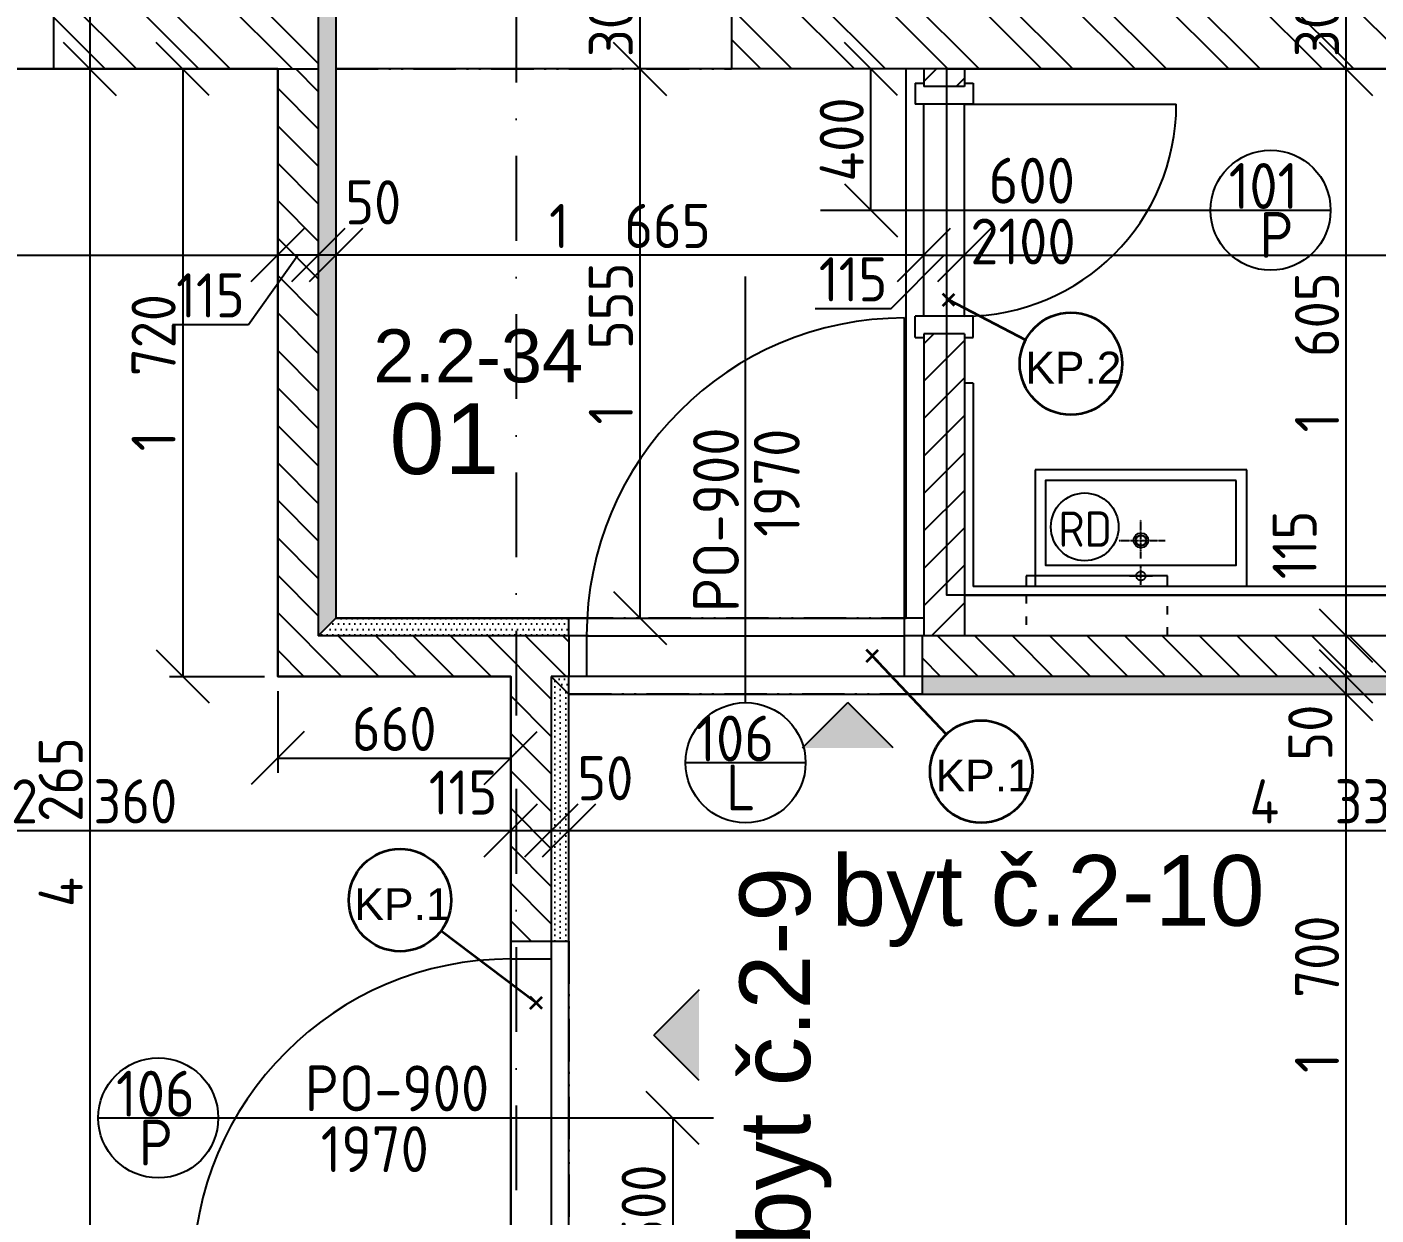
# Model space of a CAD drawing. Extents: x 4511820 to 5180432, y -1526536 to -944957.
# Drawn here: x 4988001 to 4991822, y -1242009 to -1238645 of the extents above; entities that cross this region are included whole.
import ezdxf

# ---------------------------------------------------------------- set-up
doc = ezdxf.new("R2010")
doc.units = 0
doc.header["$MEASUREMENT"] = 0
for name, pattern in [('ACAD_ISO03W100', [30, 12, -18]), ('ACAD_ISO12W100', [22, 12, -3, 0.5, -3, 0.5, -3]), ('BODKOCIARKOVANA_3', [5.6, 3, -1.3, 0, -1.3]), ('DASHED', [0.75, 0.5, -0.25])]:
    doc.linetypes.add(name, pattern=pattern)
doc.layers.get('0').update_dxf_attribs({"linetype": 'CONTINUOUS'})
doc.layers.get('Defpoints').update_dxf_attribs({"color": 61, "linetype": 'CONTINUOUS'})
for name, color, linetype in [('DVERE', 45, 'CONTINUOUS'), ('KÓTY', 4, 'CONTINUOUS'), ('MÚRY', 1, 'CONTINUOUS'), ('osi', 253, 'CONTINUOUS'), ('Plochy', 41, 'CONTINUOUS'), ('POPIS', 7, 'CONTINUOUS'), ('TENKÁ', 7, 'CONTINUOUS'), ('tzb', 153, 'CONTINUOUS'), ('ZARIADOVACIE', 144, 'CONTINUOUS'), ('ŠRAFY', 82, 'CONTINUOUS')]:
    doc.layers.add(name, color=color, linetype=linetype)
doc.layers.add('preklady', color=74, linetype='CONTINUOUS', lineweight=35)
doc.styles.add('ARIAL', font='arial.ttf')
doc.styles.add('Style-Arial', font='arial.ttf')
doc.styles.add('STYLE1', font='isocp.shx')
doc.dimstyles.new('STANDARD-50', dxfattribs={"dimtxt": 125, "dimasz": 150, "dimexe": 10, "dimexo": 200, "dimgap": 20, "dimtad": 1, "dimdsep": 46, "dimlunit": 6, "dimtxsty": 'STYLE1', "dimblk1": 'OBLIQUE', "dimblk2": 'OBLIQUE', "dimsah": 1, "dimcen": 2.5, "dimse1": 1, "dimse2": 1, "dimadec": 0, "dimazin": 0, "dimtfac": 1, "dimtmove": 1, "dimatfit": 3, "dimldrblk": 'OBLIQUE', "dimfxl": 1, "dimtolj": 1, "dimtzin": 0, "dimarcsym": 0})
pattern_1 = [(135, (515810.9, -44587.94), (-132.5825215, -132.5825215), []), (135, (515810.9, -44499.55), (-132.5825215, -132.5825215), [])]
pattern_2 = [(135, (-2976355.03, 109742.89), (-53.0330086, -53.0330086), [])]
pattern_3 = [(90, (-71441.844, -112920.035), (-15.625, 7.8125), [0, -15.625])]
pattern_4 = [(0, (0, -89070.035), (7.8125, 15.625), [0, -15.625])]
pattern_5 = [(45, (515320.5, 214751.965), (-53.0330086, 53.0330086), [])]

# ---------------------------------------------------------------- blocks, each defined once
blk = doc.blocks.new('_OBLIQUE')
at = {"color": 0, "linetype": 'ByBlock'}
blk.add_line((-0.5, -0.5), (0.5, 0.5), dxfattribs=at)
blk = doc.blocks.new('*D30670')
at = {"layer": 'Defpoints', "color": 0}
for p in [(4991737, -1240534.2), (4991737, -1240534.2), (4991737, -1242234.2)]:
    blk.add_point(p, dxfattribs=at)
at = {"layer": 'KÓTY', "color": 0, "lineweight": -2}
blk.add_line((4991737, -1242234.2), (4991737, -1240534.2), dxfattribs=at)
at = {"layer": 'KÓTY', "color": 0, "linetype": 'ByBlock', "lineweight": -2, "xscale": 150, "yscale": 150, "zscale": 150}
for p, rotation in [((4991737, -1240534.2), 90), ((4991737, -1242234.2), 270)]:
    blk.add_blockref('_OBLIQUE', p, dxfattribs=dict(at, rotation=rotation))
at = {"layer": 'KÓTY', "color": 0, "insert": (4991654.5, -1241384.2), "char_height": 125, "attachment_point": 5, "rotation": 90, "style": 'STYLE1'}
blk.add_mtext('\\A1;1ﾠ700', dxfattribs=at)
blk = doc.blocks.new('*D30671')
at = {"layer": 'Defpoints', "color": 0}
for p in [(4991737, -1240484.2), (4991737, -1240484.2), (4991737, -1240534.2)]:
    blk.add_point(p, dxfattribs=at)
at = {"layer": 'KÓTY', "color": 0, "lineweight": -2}
blk.add_line((4991737, -1240534.2), (4991737, -1240484.2), dxfattribs=at)
at = {"layer": 'KÓTY', "color": 0, "linetype": 'ByBlock', "lineweight": -2, "xscale": 150, "yscale": 150, "zscale": 150}
for p, rotation in [((4991737, -1240484.2), 90), ((4991737, -1240534.2), 270)]:
    blk.add_blockref('_OBLIQUE', p, dxfattribs=dict(at, rotation=rotation))
at = {"layer": 'KÓTY', "color": 0, "insert": (4991635.5, -1240643.5), "char_height": 125, "attachment_point": 5, "rotation": 90, "style": 'STYLE1'}
blk.add_mtext('\\A1;50', dxfattribs=at)
blk = doc.blocks.new('*D30672')
at = {"layer": 'Defpoints', "color": 0}
for p in [(4991737, -1240369.2), (4991737, -1240369.2), (4991737, -1240484.2)]:
    blk.add_point(p, dxfattribs=at)
at = {"layer": 'KÓTY', "color": 0, "lineweight": -2}
blk.add_line((4991737, -1240484.2), (4991737, -1240369.2), dxfattribs=at)
at = {"layer": 'KÓTY', "color": 0, "linetype": 'ByBlock', "lineweight": -2, "xscale": 150, "yscale": 150, "zscale": 150}
for p, rotation in [((4991737, -1240369.2), 90), ((4991737, -1240484.2), 270)]:
    blk.add_blockref('_OBLIQUE', p, dxfattribs=dict(at, rotation=rotation))
at = {"layer": 'KÓTY', "color": 0, "insert": (4991591, -1240112), "char_height": 125, "attachment_point": 5, "rotation": 90, "style": 'STYLE1'}
blk.add_mtext('\\A1;115', dxfattribs=at)
blk = doc.blocks.new('*D30673')
at = {"layer": 'Defpoints', "color": 0}
for p in [(4991737, -1238764.2), (4991737, -1238764.2), (4991737, -1240369.2)]:
    blk.add_point(p, dxfattribs=at)
at = {"layer": 'KÓTY', "color": 0, "lineweight": -2}
blk.add_line((4991737, -1240369.2), (4991737, -1238764.2), dxfattribs=at)
at = {"layer": 'KÓTY', "color": 0, "linetype": 'ByBlock', "lineweight": -2, "xscale": 150, "yscale": 150, "zscale": 150}
for p, rotation in [((4991737, -1238764.2), 90), ((4991737, -1240369.2), 270)]:
    blk.add_blockref('_OBLIQUE', p, dxfattribs=dict(at, rotation=rotation))
at = {"layer": 'KÓTY', "color": 0, "insert": (4991654.5, -1239566.7), "char_height": 125, "attachment_point": 5, "rotation": 90, "style": 'STYLE1'}
blk.add_mtext('\\A1;1ﾠ605', dxfattribs=at)
blk = doc.blocks.new('*D30674')
at = {"layer": 'Defpoints', "color": 0}
for p in [(4991737, -1238464.2), (4991737, -1238464.2), (4991737, -1238764.2)]:
    blk.add_point(p, dxfattribs=at)
at = {"layer": 'KÓTY', "color": 0, "lineweight": -2}
blk.add_line((4991737, -1238764.2), (4991737, -1238464.2), dxfattribs=at)
at = {"layer": 'KÓTY', "color": 0, "linetype": 'ByBlock', "lineweight": -2, "xscale": 150, "yscale": 150, "zscale": 150}
for p, rotation in [((4991737, -1238464.2), 90), ((4991737, -1238764.2), 270)]:
    blk.add_blockref('_OBLIQUE', p, dxfattribs=dict(at, rotation=rotation))
at = {"layer": 'KÓTY', "color": 0, "insert": (4991654.5, -1238614.2), "char_height": 125, "attachment_point": 5, "rotation": 90, "style": 'STYLE1'}
blk.add_mtext('\\A1;300', dxfattribs=at)
blk = doc.blocks.new('*D30757')
at = {"layer": 'Defpoints', "color": 0}
for p in [(4989996, -1238464.2), (4989737, -1238764.2), (4989996, -1238764.2)]:
    blk.add_point(p, dxfattribs=at)
at = {"layer": 'KÓTY', "color": 0, "lineweight": -2}
blk.add_line((4989737, -1238464.2), (4989737, -1238764.2), dxfattribs=at)
at = {"layer": 'KÓTY', "color": 0, "linetype": 'ByBlock', "lineweight": -2, "xscale": 150, "yscale": 150, "zscale": 150}
for p, rotation in [((4989737, -1238464.2), 90), ((4989737, -1238764.2), 270)]:
    blk.add_blockref('_OBLIQUE', p, dxfattribs=dict(at, rotation=rotation))
at = {"layer": 'KÓTY', "color": 0, "insert": (4989654.5, -1238614.2), "char_height": 125, "attachment_point": 5, "rotation": 90, "style": 'STYLE1'}
blk.add_mtext('\\A1;300', dxfattribs=at)
blk = doc.blocks.new('*D30758')
at = {"layer": 'Defpoints', "color": 0}
for p in [(4989996, -1238764.2), (4989737, -1240319.2), (4989996, -1240319.2)]:
    blk.add_point(p, dxfattribs=at)
at = {"layer": 'KÓTY', "color": 0, "lineweight": -2}
blk.add_line((4989737, -1238764.2), (4989737, -1240319.2), dxfattribs=at)
at = {"layer": 'KÓTY', "color": 0, "linetype": 'ByBlock', "lineweight": -2, "xscale": 150, "yscale": 150, "zscale": 150}
for p, rotation in [((4989737, -1238764.2), 90), ((4989737, -1240319.2), 270)]:
    blk.add_blockref('_OBLIQUE', p, dxfattribs=dict(at, rotation=rotation))
at = {"layer": 'KÓTY', "color": 0, "insert": (4989654.5, -1239541.7), "char_height": 125, "attachment_point": 5, "rotation": 90, "style": 'STYLE1'}
blk.add_mtext('\\A1;1ﾠ555', dxfattribs=at)
blk = doc.blocks.new('*D30762')
at = {"layer": 'Defpoints', "color": 0}
for p in [(4988826, -1239061.7), (4988876, -1239061.7), (4988826, -1239291.5)]:
    blk.add_point(p, dxfattribs=at)
at = {"layer": 'KÓTY', "color": 0, "lineweight": -2}
blk.add_line((4988876, -1239291.5), (4988826, -1239291.5), dxfattribs=at)
at = {"layer": 'KÓTY', "color": 0, "linetype": 'ByBlock', "lineweight": -2, "xscale": 150, "yscale": 150, "zscale": 150, "rotation": 180}
blk.add_blockref('_OBLIQUE', (4988826, -1239291.5), dxfattribs=at)
at = {"layer": 'KÓTY', "color": 0, "linetype": 'ByBlock', "lineweight": -2, "xscale": 150, "yscale": 150, "zscale": 150}
blk.add_blockref('_OBLIQUE', (4988876, -1239291.5), dxfattribs=at)
at = {"layer": 'KÓTY', "color": 0, "insert": (4988981.5, -1239142), "char_height": 125, "attachment_point": 5, "style": 'STYLE1'}
blk.add_mtext('\\A1;50', dxfattribs=at)
blk = doc.blocks.new('*D30763')
at = {"layer": 'Defpoints', "color": 0}
for p in [(4988711, -1239061.7), (4988826, -1239061.7), (4988711, -1239291.5)]:
    blk.add_point(p, dxfattribs=at)
at = {"layer": 'KÓTY', "color": 0, "lineweight": -2}
for p, q in [((4988628, -1239488), (4988768.5, -1239291.5)), ((4988826, -1239291.5), (4988711, -1239291.5)), ((4988413, -1239488), (4988628, -1239488))]:
    blk.add_line(p, q, dxfattribs=at)
at = {"layer": 'KÓTY', "color": 0, "linetype": 'ByBlock', "lineweight": -2, "xscale": 150, "yscale": 150, "zscale": 150, "rotation": 180}
blk.add_blockref('_OBLIQUE', (4988711, -1239291.5), dxfattribs=at)
at = {"layer": 'KÓTY', "color": 0, "linetype": 'ByBlock', "lineweight": -2, "xscale": 150, "yscale": 150, "zscale": 150}
blk.add_blockref('_OBLIQUE', (4988826, -1239291.5), dxfattribs=at)
at = {"layer": 'KÓTY', "color": 0, "insert": (4988520.5, -1239405.5), "char_height": 125, "attachment_point": 5, "style": 'STYLE1'}
blk.add_mtext('\\A1;115', dxfattribs=at)
blk = doc.blocks.new('*D30773')
at = {"layer": 'Defpoints', "color": 0}
for p in [(4989371, -1240920.5), (4987011, -1241383.2), (4989371, -1241378.2)]:
    blk.add_point(p, dxfattribs=at)
at = {"layer": 'KÓTY', "color": 0, "lineweight": -2}
blk.add_line((4987011, -1240920.5), (4989371, -1240920.5), dxfattribs=at)
at = {"layer": 'KÓTY', "color": 0, "linetype": 'ByBlock', "lineweight": -2, "xscale": 150, "yscale": 150, "zscale": 150, "rotation": 180}
blk.add_blockref('_OBLIQUE', (4987011, -1240920.5), dxfattribs=at)
at = {"layer": 'KÓTY', "color": 0, "linetype": 'ByBlock', "lineweight": -2, "xscale": 150, "yscale": 150, "zscale": 150}
blk.add_blockref('_OBLIQUE', (4989371, -1240920.5), dxfattribs=at)
at = {"layer": 'KÓTY', "color": 0, "insert": (4988191, -1240838), "char_height": 125, "attachment_point": 5, "style": 'STYLE1'}
blk.add_mtext('\\A1;2ﾠ360', dxfattribs=at)
blk = doc.blocks.new('*D30774')
at = {"layer": 'Defpoints', "color": 0}
for p in [(4989371, -1240598.2), (4989486, -1240598.2), (4989486, -1240920.5)]:
    blk.add_point(p, dxfattribs=at)
at = {"layer": 'KÓTY', "color": 0, "lineweight": -2}
blk.add_line((4989371, -1240920.5), (4989486, -1240920.5), dxfattribs=at)
at = {"layer": 'KÓTY', "color": 0, "linetype": 'ByBlock', "lineweight": -2, "xscale": 150, "yscale": 150, "zscale": 150, "rotation": 180}
blk.add_blockref('_OBLIQUE', (4989371, -1240920.5), dxfattribs=at)
at = {"layer": 'KÓTY', "color": 0, "linetype": 'ByBlock', "lineweight": -2, "xscale": 150, "yscale": 150, "zscale": 150}
blk.add_blockref('_OBLIQUE', (4989486, -1240920.5), dxfattribs=at)
at = {"layer": 'KÓTY', "color": 0, "insert": (4989236, -1240813), "char_height": 125, "attachment_point": 5, "style": 'STYLE1'}
blk.add_mtext('\\A1;115', dxfattribs=at)
blk = doc.blocks.new('*D30775')
at = {"layer": 'Defpoints', "color": 0}
for p in [(4989486, -1240598.2), (4989536, -1240920.5), (4989536, -1240920.5)]:
    blk.add_point(p, dxfattribs=at)
at = {"layer": 'KÓTY', "color": 0, "lineweight": -2}
blk.add_line((4989486, -1240920.5), (4989536, -1240920.5), dxfattribs=at)
at = {"layer": 'KÓTY', "color": 0, "linetype": 'ByBlock', "lineweight": -2, "xscale": 150, "yscale": 150, "zscale": 150, "rotation": 180}
blk.add_blockref('_OBLIQUE', (4989486, -1240920.5), dxfattribs=at)
at = {"layer": 'KÓTY', "color": 0, "linetype": 'ByBlock', "lineweight": -2, "xscale": 150, "yscale": 150, "zscale": 150}
blk.add_blockref('_OBLIQUE', (4989536, -1240920.5), dxfattribs=at)
at = {"layer": 'KÓTY', "color": 0, "insert": (4989639, -1240772.5), "char_height": 125, "attachment_point": 5, "style": 'STYLE1'}
blk.add_mtext('\\A1;50', dxfattribs=at)
blk = doc.blocks.new('*D30789')
at = {"layer": 'Defpoints', "color": 0}
for p in [(4988711, -1240484.2), (4989371, -1240484.2), (4989371, -1240715.5)]:
    blk.add_point(p, dxfattribs=at)
at = {"layer": 'KÓTY', "color": 0, "lineweight": -2}
blk.add_line((4988711, -1240715.5), (4989371, -1240715.5), dxfattribs=at)
at = {"layer": 'KÓTY', "color": 0, "linetype": 'ByBlock', "lineweight": -2, "xscale": 150, "yscale": 150, "zscale": 150, "rotation": 180}
blk.add_blockref('_OBLIQUE', (4988711, -1240715.5), dxfattribs=at)
at = {"layer": 'KÓTY', "color": 0, "linetype": 'ByBlock', "lineweight": -2, "xscale": 150, "yscale": 150, "zscale": 150}
blk.add_blockref('_OBLIQUE', (4989371, -1240715.5), dxfattribs=at)
at = {"layer": 'KÓTY', "color": 0, "insert": (4989041, -1240633), "char_height": 125, "attachment_point": 5, "style": 'STYLE1'}
blk.add_mtext('\\A1;660', dxfattribs=at)
blk = doc.blocks.new('*D30795')
at = {"layer": 'Defpoints', "color": 0}
for p in [(4980951, -1238696.7), (4988711, -1238696.7), (4988711, -1239291.5)]:
    blk.add_point(p, dxfattribs=at)
at = {"layer": 'KÓTY', "color": 0, "lineweight": -2}
blk.add_line((4980951, -1239291.5), (4988711, -1239291.5), dxfattribs=at)
at = {"layer": 'KÓTY', "color": 0, "linetype": 'ByBlock', "lineweight": -2, "xscale": 150, "yscale": 150, "zscale": 150, "rotation": 180}
blk.add_blockref('_OBLIQUE', (4980951, -1239291.5), dxfattribs=at)
at = {"layer": 'KÓTY', "color": 0, "linetype": 'ByBlock', "lineweight": -2, "xscale": 150, "yscale": 150, "zscale": 150}
blk.add_blockref('_OBLIQUE', (4988711, -1239291.5), dxfattribs=at)
at = {"layer": 'KÓTY', "color": 0, "insert": (4984831, -1239209), "char_height": 125, "attachment_point": 5, "style": 'STYLE1'}
blk.add_mtext('\\A1;7ﾠ760', dxfattribs=at)
blk = doc.blocks.new('*D30796')
at = {"layer": 'Defpoints', "color": 0}
for p in [(4987887.5, -1238464.2), (4987887.5, -1238764.2), (4988179, -1238764.2)]:
    blk.add_point(p, dxfattribs=at)
at = {"layer": 'KÓTY', "color": 0, "lineweight": -2}
blk.add_line((4988179, -1238464.2), (4988179, -1238764.2), dxfattribs=at)
at = {"layer": 'KÓTY', "color": 0, "linetype": 'ByBlock', "lineweight": -2, "xscale": 150, "yscale": 150, "zscale": 150}
for p, rotation in [((4988179, -1238464.2), 90), ((4988179, -1238764.2), 270)]:
    blk.add_blockref('_OBLIQUE', p, dxfattribs=dict(at, rotation=rotation))
at = {"layer": 'KÓTY', "color": 0, "insert": (4988043, -1238322), "char_height": 125, "attachment_point": 5, "rotation": 90, "style": 'STYLE1'}
blk.add_mtext('\\A1;300', dxfattribs=at)
blk = doc.blocks.new('*D30797')
at = {"layer": 'Defpoints', "color": 0}
for p in [(4987887.5, -1238764.2), (4987887.5, -1243029.2), (4988179, -1243029.2)]:
    blk.add_point(p, dxfattribs=at)
at = {"layer": 'KÓTY', "color": 0, "lineweight": -2}
blk.add_line((4988179, -1238764.2), (4988179, -1243029.2), dxfattribs=at)
at = {"layer": 'KÓTY', "color": 0, "linetype": 'ByBlock', "lineweight": -2, "xscale": 150, "yscale": 150, "zscale": 150}
for p, rotation in [((4988179, -1238764.2), 90), ((4988179, -1243029.2), 270)]:
    blk.add_blockref('_OBLIQUE', p, dxfattribs=dict(at, rotation=rotation))
at = {"layer": 'KÓTY', "color": 0, "insert": (4988096.5, -1240896.7), "char_height": 125, "attachment_point": 5, "rotation": 90, "style": 'STYLE1'}
blk.add_mtext('\\A1;4ﾠ265', dxfattribs=at)
blk = doc.blocks.new('*D30798')
at = {"layer": 'Defpoints', "color": 0}
for p in [(4988711, -1238764.2), (4988442, -1240484.2), (4988711, -1240484.2)]:
    blk.add_point(p, dxfattribs=at)
at = {"layer": 'KÓTY', "color": 0, "lineweight": -2}
blk.add_line((4988442, -1238764.2), (4988442, -1240484.2), dxfattribs=at)
at = {"layer": 'KÓTY', "color": 0, "linetype": 'ByBlock', "lineweight": -2, "xscale": 150, "yscale": 150, "zscale": 150}
for p, rotation in [((4988442, -1238764.2), 90), ((4988442, -1240484.2), 270)]:
    blk.add_blockref('_OBLIQUE', p, dxfattribs=dict(at, rotation=rotation))
at = {"layer": 'KÓTY', "color": 0, "insert": (4988359.5, -1239624.2), "char_height": 125, "attachment_point": 5, "rotation": 90, "style": 'STYLE1'}
blk.add_mtext('\\A1;1ﾠ720', dxfattribs=at)
blk = doc.blocks.new('*D30801')
at = {"layer": 'Defpoints', "color": 0}
for p in [(4989536, -1240484.2), (4993871, -1240534.2), (4993871, -1240920.5)]:
    blk.add_point(p, dxfattribs=at)
at = {"layer": 'KÓTY', "color": 0, "lineweight": -2}
blk.add_line((4989536, -1240920.5), (4993871, -1240920.5), dxfattribs=at)
at = {"layer": 'KÓTY', "color": 0, "linetype": 'ByBlock', "lineweight": -2, "xscale": 150, "yscale": 150, "zscale": 150, "rotation": 180}
blk.add_blockref('_OBLIQUE', (4989536, -1240920.5), dxfattribs=at)
at = {"layer": 'KÓTY', "color": 0, "linetype": 'ByBlock', "lineweight": -2, "xscale": 150, "yscale": 150, "zscale": 150}
blk.add_blockref('_OBLIQUE', (4993871, -1240920.5), dxfattribs=at)
at = {"layer": 'KÓTY', "color": 0, "insert": (4991703.5, -1240838), "char_height": 125, "attachment_point": 5, "style": 'STYLE1'}
blk.add_mtext('\\A1;4ﾠ335', dxfattribs=at)
blk = doc.blocks.new('*D30802')
at = {"layer": 'Defpoints', "color": 0}
for p in [(4990293.5, -1238764.2), (4990391, -1238764.2), (4990248.3, -1239164.2)]:
    blk.add_point(p, dxfattribs=at)
at = {"layer": 'KÓTY', "color": 0, "lineweight": -2}
blk.add_line((4990391, -1239164.2), (4990391, -1238764.2), dxfattribs=at)
at = {"layer": 'KÓTY', "color": 0, "linetype": 'ByBlock', "lineweight": -2, "xscale": 150, "yscale": 150, "zscale": 150}
for p, rotation in [((4990391, -1238764.2), 90), ((4990391, -1239164.2), 270)]:
    blk.add_blockref('_OBLIQUE', p, dxfattribs=dict(at, rotation=rotation))
at = {"layer": 'KÓTY', "color": 0, "insert": (4990308.5, -1238964.2), "char_height": 125, "attachment_point": 5, "rotation": 90, "style": 'STYLE1'}
blk.add_mtext('\\A1;400', dxfattribs=at)
blk = doc.blocks.new('*D31565')
at = {"layer": 'Defpoints', "color": 0}
for p in [(4989486, -1241734.2), (4989486, -1242234.2), (4989830, -1242234.2)]:
    blk.add_point(p, dxfattribs=at)
at = {"layer": 'KÓTY', "color": 0, "lineweight": -2}
blk.add_line((4989830, -1241734.2), (4989830, -1242234.2), dxfattribs=at)
at = {"layer": 'KÓTY', "color": 0, "linetype": 'ByBlock', "lineweight": -2, "xscale": 150, "yscale": 150, "zscale": 150}
for p, rotation in [((4989830, -1241734.2), 90), ((4989830, -1242234.2), 270)]:
    blk.add_blockref('_OBLIQUE', p, dxfattribs=dict(at, rotation=rotation))
at = {"layer": 'KÓTY', "color": 0, "insert": (4989747.5, -1241984.2), "char_height": 125, "attachment_point": 5, "rotation": 90, "style": 'STYLE1'}
blk.add_mtext('\\A1;500', dxfattribs=at)
blk = doc.blocks.new('*D31569')
at = {"layer": 'Defpoints', "color": 0}
for p in [(4989996, -1238764.2), (4989737, -1240319.2), (4989996, -1240319.2)]:
    blk.add_point(p, dxfattribs=at)
at = {"layer": 'KÓTY', "color": 0, "lineweight": -2}
blk.add_line((4989737, -1238764.2), (4989737, -1240319.2), dxfattribs=at)
at = {"layer": 'KÓTY', "color": 0, "linetype": 'ByBlock', "lineweight": -2, "xscale": 150, "yscale": 150, "zscale": 150}
for p, rotation in [((4989737, -1238764.2), 90), ((4989737, -1240319.2), 270)]:
    blk.add_blockref('_OBLIQUE', p, dxfattribs=dict(at, rotation=rotation))
at = {"layer": 'KÓTY', "color": 0, "insert": (4989654.5, -1239541.7), "char_height": 125, "attachment_point": 5, "rotation": 90, "style": 'STYLE1'}
blk.add_mtext('\\A1;1ﾠ555', dxfattribs=at)
blk = doc.blocks.new('*D31570')
at = {"layer": 'Defpoints', "color": 0}
for p in [(4988876, -1239061.7), (4988876, -1239291.5), (4990541, -1239298.6)]:
    blk.add_point(p, dxfattribs=at)
at = {"layer": 'KÓTY', "color": 0, "lineweight": -2}
blk.add_line((4990541, -1239291.5), (4988876, -1239291.5), dxfattribs=at)
at = {"layer": 'KÓTY', "color": 0, "linetype": 'ByBlock', "lineweight": -2, "xscale": 150, "yscale": 150, "zscale": 150, "rotation": 180}
blk.add_blockref('_OBLIQUE', (4988876, -1239291.5), dxfattribs=at)
at = {"layer": 'KÓTY', "color": 0, "linetype": 'ByBlock', "lineweight": -2, "xscale": 150, "yscale": 150, "zscale": 150}
blk.add_blockref('_OBLIQUE', (4990541, -1239291.5), dxfattribs=at)
at = {"layer": 'KÓTY', "color": 0, "insert": (4989708.5, -1239209), "char_height": 125, "attachment_point": 5, "style": 'STYLE1'}
blk.add_mtext('\\A1;1ﾠ665', dxfattribs=at)
blk = doc.blocks.new('*D31571')
at = {"layer": 'Defpoints', "color": 0}
for p in [(4990541, -1239291.5), (4990656, -1239291.5), (4990656, -1239291.5)]:
    blk.add_point(p, dxfattribs=at)
at = {"layer": 'KÓTY', "color": 0, "lineweight": -2}
for p, q in [((4990448, -1239442.5), (4990598.5, -1239291.5)), ((4990541, -1239291.5), (4990656, -1239291.5)), ((4990233, -1239442.5), (4990448, -1239442.5))]:
    blk.add_line(p, q, dxfattribs=at)
at = {"layer": 'KÓTY', "color": 0, "linetype": 'ByBlock', "lineweight": -2, "xscale": 150, "yscale": 150, "zscale": 150, "rotation": 180}
blk.add_blockref('_OBLIQUE', (4990541, -1239291.5), dxfattribs=at)
at = {"layer": 'KÓTY', "color": 0, "linetype": 'ByBlock', "lineweight": -2, "xscale": 150, "yscale": 150, "zscale": 150}
blk.add_blockref('_OBLIQUE', (4990656, -1239291.5), dxfattribs=at)
at = {"layer": 'KÓTY', "color": 0, "insert": (4990340.5, -1239360), "char_height": 125, "attachment_point": 5, "style": 'STYLE1'}
blk.add_mtext('\\A1;115', dxfattribs=at)
blk = doc.blocks.new('*D31572')
at = {"layer": 'Defpoints', "color": 0}
for p in [(4993871, -1239291.5), (4990656, -1239464.2), (4993871, -1239464.2)]:
    blk.add_point(p, dxfattribs=at)
at = {"layer": 'KÓTY', "color": 0, "lineweight": -2}
blk.add_line((4990656, -1239291.5), (4993871, -1239291.5), dxfattribs=at)
at = {"layer": 'KÓTY', "color": 0, "linetype": 'ByBlock', "lineweight": -2, "xscale": 150, "yscale": 150, "zscale": 150, "rotation": 180}
blk.add_blockref('_OBLIQUE', (4990656, -1239291.5), dxfattribs=at)
at = {"layer": 'KÓTY', "color": 0, "linetype": 'ByBlock', "lineweight": -2, "xscale": 150, "yscale": 150, "zscale": 150}
blk.add_blockref('_OBLIQUE', (4993871, -1239291.5), dxfattribs=at)
at = {"layer": 'KÓTY', "color": 0, "insert": (4992263.5, -1239209), "char_height": 125, "attachment_point": 5, "style": 'STYLE1'}
blk.add_mtext('\\A1;3ﾠ215', dxfattribs=at)

msp = doc.modelspace()

# ---------------------------------------------------------------- hatches: boundary and pattern name
at = {"layer": 'TENKÁ'}
h = msp.add_hatch(color=256, dxfattribs=at)
h.dxf.hatch_style = 1
h.paths.add_polyline_path([(4990454.321, -1240686.636), (4990197.5, -1240686.636), (4990325.91, -1240558.226)])
h = msp.add_hatch(color=256, dxfattribs=at)
h.dxf.hatch_style = 1
h.paths.add_polyline_path([(4989904.41, -1241371.214), (4989904.41, -1241628.035), (4989776, -1241499.624)])
at = {"layer": 'ŠRAFY'}
h = msp.add_hatch(dxfattribs=at)
h.set_pattern_fill('DOTS', color=256, scale=250, angle=90)
h.set_pattern_definition(pattern_3)
h.paths.add_polyline_path([(4988876, -1240319.226), (4988876, -1238764.226), (4988876, -1238464.226), (4988876, -1232344.226), (4988876, -1232044.226), (4988826, -1232044.226), (4988826, -1232344.226), (4988826, -1238464.226), (4988826, -1238764.226), (4988826, -1240369.226)])
h = msp.add_hatch(dxfattribs=at)
h.set_pattern_fill('ANSI32', color=256, scale=500, angle=90)
h.set_pattern_definition(pattern_1)
h.paths.add_polyline_path([(4988826, -1238464.226), (4988711, -1238464.226), (4988076, -1238464.226), (4988076, -1238764.226), (4988711, -1238764.226), (4988826, -1238764.226)])
h = msp.add_hatch(dxfattribs=at)
h.set_pattern_fill('ANSI32', color=256, scale=500, angle=90)
h.set_pattern_definition(pattern_1)
h.paths.add_polyline_path([(4990491, -1238764.226), (4990606, -1238764.226), (4993846, -1238764.226), (4993871, -1238764.226), (4993871, -1238464.226), (4990706, -1238464.226), (4990591, -1238464.226), (4989996, -1238464.226), (4989996, -1238764.226)])
at = {"layer": 'ŠRAFY', "ltscale": 0.25}
h = msp.add_hatch(dxfattribs=at)
h.set_pattern_fill('ANSI31', color=256, scale=600, angle=90, style=0)
h.set_pattern_definition(pattern_2)
h.paths.add_polyline_path([(4988826, -1238764.226), (4988711, -1238764.226), (4988711, -1240484.226), (4989371, -1240484.226), (4989371, -1241234.226), (4989486, -1241234.226), (4989486, -1240484.226), (4989536, -1240484.226), (4989536, -1240369.226), (4988826, -1240369.226)])
h = msp.add_hatch(dxfattribs=at)
h.set_pattern_fill('ANSI31', color=256, scale=600, style=0)
h.set_pattern_definition(pattern_5)
h.paths.add_polyline_path([(4990541, -1238814.226), (4990656, -1238814.226), (4990656, -1238764.226), (4990541, -1238764.226)])
h = msp.add_hatch(dxfattribs=at)
h.set_pattern_fill('ANSI31', color=256, scale=600, style=0)
h.set_pattern_definition(pattern_5)
h.paths.add_polyline_path([(4990656, -1240369.226), (4990656, -1240254.226), (4990656, -1239514.226), (4990541, -1239514.226), (4990541, -1240369.226)])
at = {"layer": 'ŠRAFY'}
h = msp.add_hatch(dxfattribs=at)
h.set_pattern_fill('DOTS', color=256, scale=250)
h.set_pattern_definition(pattern_4)
h.paths.add_polyline_path([(4989536, -1240319.226), (4988876, -1240319.226), (4988826, -1240369.226), (4989536, -1240369.226)])
at = {"layer": 'ŠRAFY', "ltscale": 0.25}
h = msp.add_hatch(dxfattribs=at)
h.set_pattern_fill('ANSI31', color=256, scale=600, angle=90, style=0)
h.set_pattern_definition(pattern_2)
h.paths.add_polyline_path([(4993871, -1240369.226), (4991806, -1240369.226), (4990536, -1240369.226), (4990536, -1240484.226), (4993871, -1240484.226)])
at = {"layer": 'ŠRAFY'}
h = msp.add_hatch(dxfattribs=at)
h.set_pattern_fill('DOTS', color=256, scale=250, angle=90)
h.set_pattern_definition(pattern_3)
h.paths.add_polyline_path([(4989536, -1241234.226), (4989536, -1240534.226), (4989486, -1240484.226), (4989486, -1241234.226)])
h = msp.add_hatch(dxfattribs=at)
h.set_pattern_fill('DOTS', color=256, scale=250)
h.set_pattern_definition(pattern_4)
h.paths.add_polyline_path([(4989536, -1240534.226), (4989536, -1240484.226), (4989486, -1240484.226)])
h = msp.add_hatch(dxfattribs=at)
h.set_pattern_fill('DOTS', color=256, scale=250)
h.set_pattern_definition(pattern_4)
h.paths.add_polyline_path([(4993871, -1240484.226), (4990536, -1240484.226), (4990536, -1240534.226), (4993871, -1240534.226)])

# ---------------------------------------------------------------- linework, layer by layer
at = {"layer": 'DVERE', "ltscale": 0.25}
for p, q in [((4990516, -1238804.226), (4990516, -1238864.226)), ((4990516, -1238804.226), (4990541, -1238804.226)), ((4990656, -1238804.226), (4990681, -1238804.226)), ((4990681, -1238804.226), (4990681, -1238864.226)), ((4990681, -1238864.226), (4990516, -1238864.226)), ((4990541, -1239464.226), (4990541, -1238864.226)), ((4990656, -1239464.226), (4990656, -1238864.226)), ((4990656, -1238864.226), (4991256, -1238864.226)), ((4990248.344, -1239164.226), (4991353, -1239164.226)), ((4991353, -1239164.226), (4991693, -1239164.226)), ((4990036, -1240558.535), (4990036, -1239352.226)), ((4990516, -1239524.226), (4990516, -1239464.226)), ((4990681, -1239464.226), (4990516, -1239464.226)), ((4990681, -1239524.226), (4990681, -1239464.226)), ((4990516, -1239524.226), (4990541, -1239524.226)), ((4990656, -1239524.226), (4990681, -1239524.226)), ((4990206, -1240728.535), (4989866, -1240728.535)), ((4988202.844, -1241734.226), (4988542.844, -1241734.226)), ((4988202.844, -1241734.226), (4988542.844, -1241734.226)), ((4988542.844, -1241734.226), (4989945.5, -1241734.226))]:
    msp.add_line(p, q, dxfattribs=at)
at = {"layer": 'DVERE'}
for p, q in [((4990486, -1240369.226), (4990486, -1239469.226)), ((4989586, -1240369.226), (4990486, -1240369.226)), ((4990486, -1240484.226), (4989586, -1240484.226)), ((4989371, -1242184.226), (4989371, -1241284.226)), ((4989486, -1241284.226), (4989486, -1242184.226))]:
    msp.add_line(p, q, dxfattribs=at)
at = {"layer": 'DVERE', "ltscale": 0.25}
for centre in [(4991523, -1239164.226), (4990036, -1240728.535), (4988372.844, -1241734.226)]:
    msp.add_circle(centre, 170, dxfattribs=at)
msp.add_arc((4990656, -1238864.226), 600, 270, 0, dxfattribs=at)
at = {"layer": 'DVERE'}
for centre in [(4990486, -1240369.226), (4989371, -1242184.226)]:
    msp.add_arc(centre, 900, 90, 180, dxfattribs=at)
at = {"layer": 'KÓTY'}
for p, q in [((4988876, -1240319.226), (4988826, -1240369.226)), ((4988405, -1240484.226), (4988674, -1240484.226)), ((4988711, -1240526.226), (4988711, -1240757.535))]:
    msp.add_line(p, q, dxfattribs=at)
at = {"layer": 'MÚRY'}
for p, q in [((4988876, -1232044.226), (4988876, -1240319.226)), ((4988076, -1238464.226), (4988076, -1238764.226)), ((4989996, -1238464.226), (4989996, -1238764.226)), ((4988711, -1238764.226), (4988076, -1238764.226)), ((4988711, -1240484.226), (4988711, -1238764.226)), ((4990541, -1238764.226), (4989996, -1238764.226)), ((4990541, -1238764.226), (4990541, -1238814.226)), ((4993611, -1238764.226), (4990656, -1238764.226)), ((4990656, -1238764.226), (4990656, -1238814.226)), ((4990541, -1239514.226), (4990541, -1240369.226)), ((4989591, -1240319.226), (4988876, -1240319.226)), ((4989536, -1240369.226), (4989536, -1240319.226)), ((4989586, -1240369.226), (4989536, -1240369.226)), ((4989586, -1240369.226), (4989586, -1240484.226)), ((4990486, -1240484.226), (4990486, -1240369.226)), ((4990541, -1240369.226), (4990486, -1240369.226)), ((4989371, -1240484.226), (4988711, -1240484.226)), ((4989371, -1241284.226), (4989371, -1240484.226)), ((4989536, -1241234.226), (4989536, -1240484.226)), ((4989586, -1240484.226), (4989536, -1240484.226)), ((4990536, -1240484.226), (4990486, -1240484.226)), ((4990536, -1240484.226), (4990536, -1240534.226)), ((4990536, -1240534.226), (4993871, -1240534.226)), ((4989486, -1241234.226), (4989536, -1241234.226)), ((4989486, -1241234.226), (4989486, -1241284.226)), ((4989371, -1241284.226), (4989486, -1241284.226))]:
    msp.add_line(p, q, dxfattribs=at)
at = {"layer": 'MÚRY', "ltscale": 0.25}
for p, q in [((4990656, -1238814.226), (4990541, -1238814.226)), ((4990656, -1239514.226), (4990541, -1239514.226)), ((4990656, -1239514.226), (4990656, -1240369.226)), ((4993221, -1240369.226), (4990656, -1240369.226))]:
    msp.add_line(p, q, dxfattribs=at)
at = {"layer": 'osi', "linetype": 'BODKOCIARKOVANA_3', "ltscale": 80}
msp.add_line((4989386, -1223327.035), (4989386, -1260844.226), dxfattribs=at)
at = {"layer": 'Plochy'}
for points in [[(4986351, -1243054.226), (4986351, -1241384.226), (4987011, -1241384.226), (4987011, -1241269.226), (4986951, -1241269.226), (4986951, -1238764.226), (4988711, -1238764.226), (4988711, -1240484.226), (4989371, -1240484.226), (4989371, -1243054.226)], [(4990491, -1238764.226), (4988876, -1238764.226), (4988876, -1240319.226), (4990491, -1240319.226)], [(4990606, -1238764.226), (4993611, -1238764.226), (4993611, -1239024.226), (4993871, -1239024.226), (4993871, -1240254.226), (4990606, -1240254.226)], [(4989671, -1249829.226), (4989671, -1242234.226), (4989536, -1242234.226), (4989536, -1240534.226), (4993871, -1240534.226), (4993871, -1242234.226), (4991321, -1242234.226), (4991321, -1245984.226), (4991571, -1245984.226), (4991571, -1245594.226), (4992771, -1245594.226), (4992771, -1245874.226), (4993871, -1245874.226), (4993871, -1247534.226), (4991321, -1247534.226), (4991321, -1250114.226), (4993871, -1250114.226), (4993871, -1251494.226), (4990196, -1251494.226), (4990196, -1251029.226), (4988246, -1251029.226), (4988246, -1249829.226), (4989671, -1249829.226)]]:
    msp.add_lwpolyline(points, close=True, dxfattribs=at)
at = {"layer": 'preklady'}
for p, q in [((4990595, -1239434.535), (4990628.234, -1239401.301)), ((4990628.235, -1239434.535), (4990595.001, -1239401.301)), ((4990611.618, -1239417.918), (4990828.998, -1239531.553)), ((4990378.382, -1240442.651), (4990411.616, -1240409.417)), ((4990411.617, -1240442.652), (4990378.383, -1240409.418)), ((4990395, -1240426.035), (4990604.108, -1240648.151)), ((4989443, -1241408.535), (4989173.257, -1241205.049)), ((4989426.383, -1241425.152), (4989459.617, -1241391.918)), ((4989459.618, -1241425.152), (4989426.384, -1241391.918))]:
    msp.add_line(p, q, dxfattribs=at)
at = {"layer": 'preklady', "ltscale": 0.25}
for centre in [(4990957.5, -1239598.726), (4990703.5, -1240753.726), (4989057.5, -1241117.726)]:
    msp.add_circle(centre, 145, dxfattribs=at)
at = {"layer": 'TENKÁ'}
for p, q in [((4988826, -1232044.226), (4988826, -1240369.226)), ((4988711, -1238764.226), (4988826, -1238764.226)), ((4990656, -1238764.226), (4990541, -1238764.226)), ((4989591, -1240369.226), (4988826, -1240369.226)), ((4989536, -1240369.226), (4989536, -1240484.226)), ((4990536, -1240369.226), (4990536, -1240484.226)), ((4990656, -1240369.226), (4990541, -1240369.226)), ((4989591, -1240484.226), (4989486, -1240484.226)), ((4989486, -1240484.226), (4989486, -1241234.226)), ((4989536, -1240534.226), (4989486, -1240484.226)), ((4993871, -1240484.226), (4990491, -1240484.226)), ((4990197.5, -1240686.636), (4990325.91, -1240558.226)), ((4990454.321, -1240686.636), (4990325.91, -1240558.226)), ((4989371, -1241234.226), (4989486, -1241234.226)), ((4989904.41, -1241371.214), (4989776, -1241499.624)), ((4989904.41, -1241628.035), (4989776, -1241499.624))]:
    msp.add_line(p, q, dxfattribs=at)
at = {"layer": 'TENKÁ', "linetype": 'ACAD_ISO12W100', "ltscale": 10}
for p, q in [((4988076, -1238764.226), (4986951, -1238764.226)), ((4988876, -1238764.226), (4989996, -1238764.226)), ((4990541, -1240319.226), (4989536, -1240319.226)), ((4990536, -1240534.226), (4989536, -1240534.226)), ((4989536, -1241234.226), (4989536, -1242234.226))]:
    msp.add_line(p, q, dxfattribs=at)
at = {"layer": 'TENKÁ', "ltscale": 0.25}
for p, q in [((4990681, -1239654.226), (4990656, -1239654.226)), ((4990681, -1239654.226), (4990681, -1240229.226)), ((4993846, -1240229.226), (4990681, -1240229.226)), ((4990656, -1240254.226), (4993221, -1240254.226))]:
    msp.add_line(p, q, dxfattribs=at)
at = {"layer": 'tzb'}
for p, q in [((4991231, -1240199.226), (4990831, -1240199.226)), ((4990831, -1240199.226), (4990831, -1240229.226)), ((4991231, -1240229.226), (4991231, -1240199.226))]:
    msp.add_line(p, q, dxfattribs=at)
at = {"layer": 'tzb', "linetype": 'ACAD_ISO03W100', "ltscale": 2}
for p, q in [((4990831, -1240254.226), (4990831, -1240369.226)), ((4991231, -1240369.226), (4991231, -1240254.226))]:
    msp.add_line(p, q, dxfattribs=at)
at = {"layer": 'tzb'}
msp.add_circle((4990996.671, -1240060.881), 96, dxfattribs=at)
at = {"layer": 'ZARIADOVACIE', "ltscale": 0.25}
for p, q in [((4991456, -1239899.226), (4990856, -1239899.226)), ((4990856, -1239899.226), (4990856, -1240229.226)), ((4991456, -1240229.226), (4991456, -1239899.226))]:
    msp.add_line(p, q, dxfattribs=at)
at = {"layer": 'ZARIADOVACIE', "linetype": 'DASHED'}
for p, q in [((4991156, -1240150.119), (4991156, -1240040.575)), ((4991093.012, -1240099.455), (4991224.465, -1240099.455)), ((4991123.137, -1240199.878), (4991188.863, -1240199.878)), ((4991156, -1240224.525), (4991156, -1240172.491))]:
    msp.add_line(p, q, dxfattribs=at)
at = {"layer": 'ZARIADOVACIE', "ltscale": 0.25}
msp.add_lwpolyline([(4991426, -1239929.226), (4990886, -1239929.226), (4990886, -1240169.226), (4991426, -1240169.226)], close=True, dxfattribs=at)
at = {"layer": 'ZARIADOVACIE', "linetype": 'Continuous'}
for centre, radius in [((4991155.727, -1240099.188), 20.877), ((4991156, -1240099.455), 14.781)]:
    msp.add_circle(centre, radius, dxfattribs=at)
at = {"layer": 'ZARIADOVACIE', "linetype": 'DASHED'}
msp.add_circle((4991155.686, -1240199.878), 12.931, dxfattribs=at)

# ---------------------------------------------------------------- texts
at = {"layer": 'DVERE', "style": 'STYLE1'}
for s, p in [('101', (4991404.47, -1239160.726)), ('P', (4991491.47, -1239299.363)), ('106', (4989893.97, -1240725.035)), ('L', (4989980.97, -1240863.671)), ('106', (4988253.314, -1241730.726)), ('P', (4988317.814, -1241869.363))]:
    msp.add_text(s, height=130, dxfattribs=at).set_placement(p)
at = {"layer": 'POPIS', "lineweight": 40, "ltscale": 0.25, "style": 'ARIAL'}
for s, height, p in [('2.2-34', 150, (4988981.911, -1239651.614)), ('01', 200, (4989027.811, -1239911.305))]:
    msp.add_text(s, height=height, dxfattribs=at).set_placement(p)
at = {"layer": 'POPIS', "color": 213, "ltscale": 0.25, "style": 'Style-Arial'}
msp.add_text('byt č.2-10', height=200, dxfattribs=at).set_placement((4990279.311, -1241190.185))
msp.add_text('byt č.2-9', height=200, rotation=90, dxfattribs=at).set_placement((4990218.973, -1242094.919))
at = {"layer": 'preklady', "linetype": 'Continuous', "lineweight": 20, "style": 'ARIAL'}
for s, p in [('KP.2', (4990828.236, -1239654.983)), ('KP.1', (4990574.236, -1240809.983)), ('KP.1', (4988928.236, -1241173.983))]:
    msp.add_text(s, height=90, dxfattribs=at).set_placement(p)
at = {"layer": 'TENKÁ', "linetype": 'Continuous', "style": 'STYLE1'}
for s, p in [('600', (4990724.429, -1239145.643)), ('2100', (4990672.655, -1239317.75)), ('PO-900', (4988787.834, -1241715.643)), ('1970', (4988832.811, -1241887.75))]:
    msp.add_text(s, height=130, dxfattribs=at).set_placement(p)
for s, p in [('PO-900', (4990017.417, -1240301.718)), ('1970', (4990189.524, -1240088.915))]:
    msp.add_text(s, height=130, rotation=90, dxfattribs=at).set_placement(p)
at = {"layer": 'tzb', "style": 'STYLE1'}
msp.add_text('RD', height=100, dxfattribs=at).set_placement((4990922.043, -1240117.08))

# ---------------------------------------------------------------- dimensions: what is measured, and where the dimension line sits
at = {"layer": 'KÓTY'}
for base, p1, p2, picture, middle in [((4988179, -1238764.226), (4987887.5, -1238464.226), (4987887.5, -1238764.226), '*D30796', (4988125.5, -1238322.035)), ((4991737, -1240369.226), (4991737, -1240484.226), (4991737, -1240369.226), '*D30672', (4991673.5, -1240112.035)), ((4991737, -1240484.226), (4991737, -1240534.226), (4991737, -1240484.226), '*D30671', (4991718, -1240643.535))]:
    dim = msp.add_linear_dim(base=base, p1=p1, p2=p2, angle=90, dimstyle='STANDARD-50', dxfattribs=at)
    dim.commit()
    dim.dimension.update_dxf_attribs({"geometry": picture, "text_midpoint": middle, "dimtype": 160})
for base, p1, p2, picture, middle in [((4989737, -1238764.226), (4989996, -1238464.226), (4989996, -1238764.226), '*D30757', (4989654.5, -1238614.226)), ((4991737, -1238464.226), (4991737, -1238764.226), (4991737, -1238464.226), '*D30674', (4991654.5, -1238614.226)), ((4988179, -1243029.226), (4987887.5, -1238764.226), (4987887.5, -1243029.226), '*D30797', (4988096.457, -1240896.726)), ((4988442, -1240484.226), (4988711, -1238764.226), (4988711, -1240484.226), '*D30798', (4988359.457, -1239624.226)), ((4989737, -1240319.226), (4989996, -1238764.226), (4989996, -1240319.226), '*D30758', (4989654.457, -1239541.726)), ((4989737, -1240319.226), (4989996, -1238764.226), (4989996, -1240319.226), '*D31569', (4989654.457, -1239541.726)), ((4990391, -1238764.226), (4990248.344, -1239164.226), (4990293.5, -1238764.226), '*D30802', (4990308.5, -1238964.226)), ((4991737, -1238764.226), (4991737, -1240369.226), (4991737, -1238764.226), '*D30673', (4991654.457, -1239566.726)), ((4991737, -1240534.226), (4991737, -1242234.226), (4991737, -1240534.226), '*D30670', (4991654.457, -1241384.226))]:
    dim = msp.add_linear_dim(base=base, p1=p1, p2=p2, angle=90, dimstyle='STANDARD-50', dxfattribs=at)
    dim.commit()
    dim.dimension.update_dxf_attribs({"geometry": picture, "text_midpoint": middle})
for base, p1, p2, picture, middle in [((4988711, -1239291.535), (4980951, -1238696.726), (4988711, -1238696.726), '*D30795', (4984831, -1239208.992)), ((4988876, -1239291.535), (4990541, -1239298.65), (4988876, -1239061.726), '*D31570', (4989708.5, -1239208.992)), ((4989371, -1240715.535), (4988711, -1240484.226), (4989371, -1240484.226), '*D30789', (4989041, -1240633.035)), ((4993871, -1240920.535), (4989536, -1240484.226), (4993871, -1240534.226), '*D30801', (4991703.5, -1240837.992)), ((4989371, -1240920.535), (4987011, -1241383.226), (4989371, -1241378.226), '*D30773', (4988191, -1240837.992))]:
    dim = msp.add_linear_dim(base=base, p1=p1, p2=p2, dimstyle='STANDARD-50', dxfattribs=at)
    dim.commit()
    dim.dimension.update_dxf_attribs({"geometry": picture, "text_midpoint": middle})
for base, p1, p2, picture, middle in [((4988711, -1239291.535), (4988826, -1239061.726), (4988711, -1239061.726), '*D30763', (4988608, -1239488.035)), ((4988826, -1239291.535), (4988876, -1239061.726), (4988826, -1239061.726), '*D30762', (4988981.5, -1239224.535)), ((4989486, -1240920.535), (4989371, -1240598.226), (4989486, -1240598.226), '*D30774', (4989236, -1240895.535)), ((4989536, -1240920.535), (4989486, -1240598.226), (4989536, -1240920.535), '*D30775', (4989639, -1240855.035))]:
    dim = msp.add_linear_dim(base=base, p1=p1, p2=p2, dimstyle='STANDARD-50', dxfattribs=at)
    dim.commit()
    dim.dimension.update_dxf_attribs({"geometry": picture, "text_midpoint": middle, "dimtype": 160})
dim = msp.add_linear_dim(base=(4993871, -1239291.535), p1=(4990656, -1239464.226), p2=(4993871, -1239464.226), dimstyle='STANDARD-50', override={"dimtxsty": 'STYLE1', "dimldrblk": 'OBLIQUE'}, dxfattribs=at)
dim.commit()
dim.dimension.update_dxf_attribs({"geometry": '*D31572', "text_midpoint": (4992263.5, -1239208.992)})
dim = msp.add_linear_dim(base=(4990656, -1239291.535), p1=(4990541, -1239291.535), p2=(4990656, -1239291.535), dimstyle='STANDARD-50', override={"dimtxsty": 'STYLE1', "dimldrblk": 'OBLIQUE'}, dxfattribs=at)
dim.commit()
dim.dimension.update_dxf_attribs({"geometry": '*D31571', "text_midpoint": (4990428, -1239442.535), "dimtype": 160})
dim = msp.add_linear_dim(base=(4989830, -1242234.226), p1=(4989486, -1241734.226), p2=(4989486, -1242234.226), angle=90, dimstyle='STANDARD-50', override={"dimtxsty": 'STYLE1', "dimldrblk": 'OBLIQUE'}, dxfattribs=at)
dim.commit()
dim.dimension.update_dxf_attribs({"geometry": '*D31565', "text_midpoint": (4989747.5, -1241984.226)})

doc.saveas('drawing.dxf')
